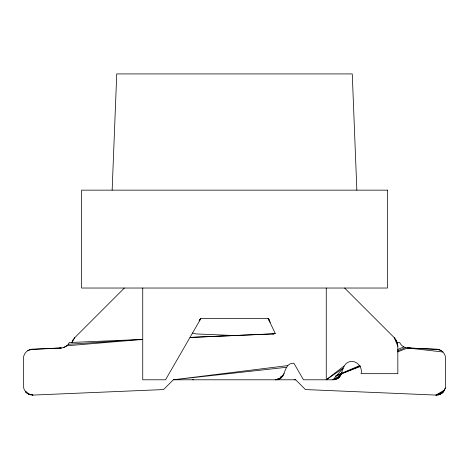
<?xml version="1.0" encoding="UTF-8"?>
<svg xmlns="http://www.w3.org/2000/svg" width="469" height="469" viewBox="0 0 469 469"><rect width="100%" height="100%" fill="white"/><g stroke="black" fill="none" stroke-linecap="round" stroke-linejoin="round"><path stroke-width="0.7" d="M112.15 190.15L116.74 73.92L352.26 73.92L356.85 190.15M26.797 392.313L25.555 391.762L28.896 394.294L33.012 395.08L163.552 389.563L173.325 379.79L295.675 379.79L294.227 379.632L295.675 379.79L305.448 389.563L435.988 395.08C441.03 395.355 445.614 390.958 445.55 385.911L445.55 358.357C445.573 353.585 441.528 349.364 436.762 349.188L407.667 347.957C404.249 347.793 401.083 345.641 399.67 342.528L396.762 342.405M278.873 378.553L277.806 379.521L281.734 377.422L275.579 379.79C287.028 380.347 282.42 362.613 293.928 363.276L303.466 379.79L332.955 379.79C343.431 380.101 340.547 366.875 347.365 362.672C354.517 358.334 363.047 365.967 361.13 373.676L397.835 373.676L397.835 346.321L397.419 343.156L396.194 340.201L394.253 337.668L344.615 288.03M72.074 342.921L72.806 340.201L74.747 337.668L124.385 288.03M71.827 342.563L72.806 340.201M438.093 394.921L441.921 393.221L444.594 389.991L435.988 395.08L440.104 394.294L443.445 391.762L445.31 388.004M71.933 342.546L74.747 337.668M335.329 379.48L339.445 377.105L341.819 372.99L337.545 378.565L340.899 375.206L332.955 379.79L343.091 368.241L326.26 379.79L326.26 288.03M59.17 348.209C63.251 348.186 67.642 346.532 69.33 342.528L142.74 339.427L139.117 339.773M199.067 320.896L200.855 318.621L268.145 318.621L269.177 319.606M275.579 379.79L279.899 378.712L284.214 373.723M199.307 320.098L200.855 318.621L165.534 379.79L142.74 379.79L142.74 288.03M280.474 377.105L281.541 376.138M279.899 378.712L283.2 375.722M29.94 349.581L61.333 347.957L32.238 349.188C27.472 349.364 23.427 353.585 23.45 358.357L23.69 388.004L24.406 389.991L27.079 393.221L30.907 394.921M326.26 379.79L344.006 366.025M63.344 347.652L66.915 345.764L142.74 339.427L68.304 344.281M443.445 391.762L435.988 395.08L441.921 393.221M336.373 375.505L359.958 365.492M397.7 349.481L403.768 346.908M332.955 379.79L339.445 377.105M335.763 375.945L360.192 366.055M397.513 350.947L405.656 347.652M335.757 376.079L360.18 366.529M397.489 351.938L407.667 347.957L439.06 349.581M27.818 350.542L32.238 349.188M275.239 333.318L272.817 333.934L189.992 337.428L274.066 333.793L272.817 333.934L275.285 333.482L268.145 318.621L269.036 319.758M287.714 365.615L173.325 379.79L286.231 367.321M54.844 348.702L56.286 348.537M234.688 335.558L196.183 333.934L192.548 333.008M411.307 348.238L407.667 347.957L443 352.008M414.221 348.467L417.134 348.69M192.308 379.656L193.421 379.79M436.762 349.188L441.182 350.542M27.079 393.221L29.06 393.837M31.693 394.664L33.012 395.08L28.896 394.294L25.555 391.762M394.957 338.888L394.253 337.668L397.835 346.321L396.194 340.201M396.012 340.717L397.419 343.156M268.145 318.621L270.314 322.373M387.435 190.15L81.565 190.15L81.565 288.03L387.435 288.03L387.435 190.15"/></g></svg>
